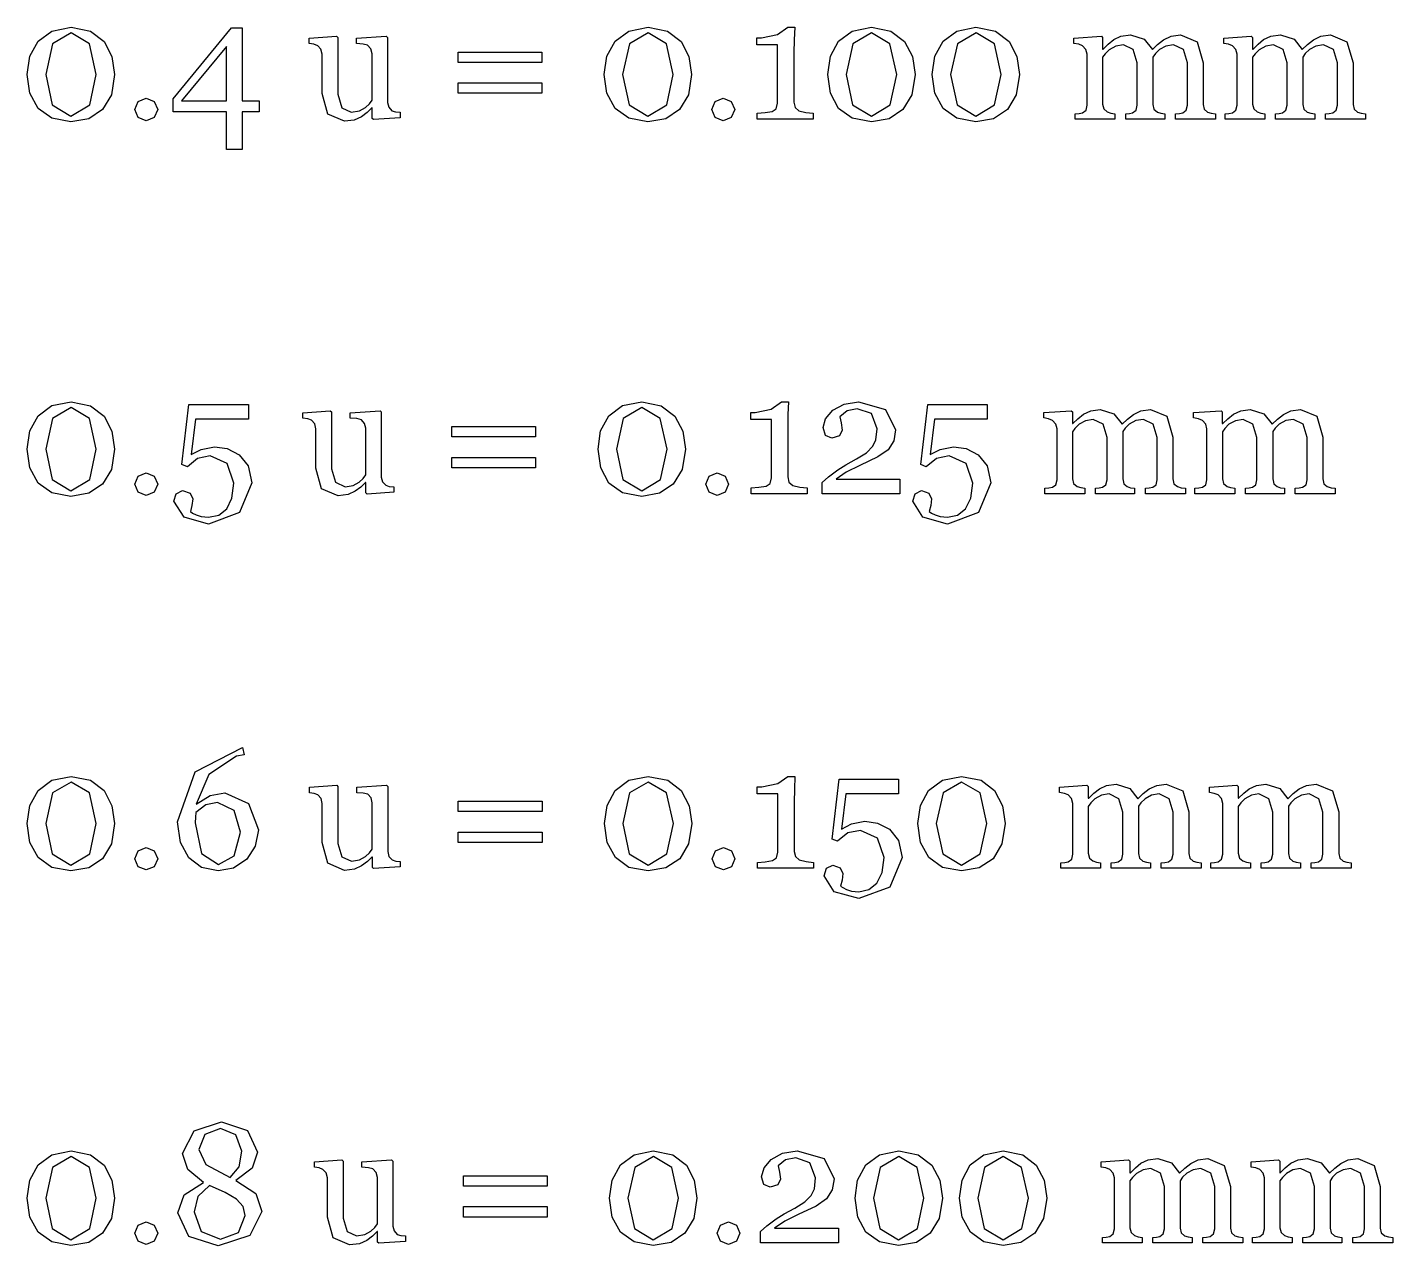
# Model space of a CAD drawing. Extents: x 0 to 118, y 2 to 170.
# Drawn here: x 77.56 to 87.59, y 134.23 to 143.17 of the extents above; entities that cross this region are included whole.
import ezdxf

# ---------------------------------------------------------------- set-up
doc = ezdxf.new("R2010")
doc.units = 0

msp = doc.modelspace()

# ---------------------------------------------------------------- linework, layer by layer
at = {"layer": 'Layer 1', "color": 7}
for points in [[(78.12683, 143.070067), (78.184815, 142.959595), (78.20434, 142.82776), (78.18054, 142.678832), (78.115233, 142.57019), (78.013913, 142.503052), (77.883297, 142.480478), (77.742918, 142.506725), (77.64282, 142.578745), (77.582395, 142.68983), (77.56287, 142.82777), (77.581795, 142.961435), (77.64222, 143.07191), (77.742927, 143.146983), (77.883917, 143.174448), (78.02735, 143.146373), (78.126837, 143.070077), (78.12683, 143.070067)], [(78.069457, 142.82776), (78.01941, 143.052977), (77.884522, 143.132935), (77.747802, 143.052977), (77.697755, 142.82776), (77.745362, 142.60559), (77.8833, 142.521973), (78.02124, 142.60559), (78.069457, 142.82776), (78.069457, 142.82776)], [(79.265747, 142.55494), (79.141845, 142.55494), (79.141845, 142.27723), (79.024657, 142.27723), (79.024657, 142.55494), (78.634032, 142.55494), (78.634032, 142.648933), (79.06189, 143.170785), (79.141845, 143.170785), (79.141845, 142.634895), (79.265747, 142.634895), (79.265747, 142.55494)], [(80.300902, 142.510995), (80.10498, 142.49757), (80.09583, 142.50612), (80.09583, 142.582415), (80.092155, 142.582415), (80.059197, 142.549455), (80.017083, 142.518327), (79.963983, 142.493302), (79.89135, 142.484753), (79.76928, 142.536632), (79.727775, 142.68861), (79.727775, 142.976698), (79.719225, 143.013317), (79.695425, 143.039562), (79.667958, 143.049937), (79.633168, 143.054812), (79.633168, 143.094485), (79.833975, 143.109135), (79.843125, 143.100585), (79.843125, 142.682495), (79.872423, 142.584227), (79.942613, 142.55127), (80.002428, 142.561645), (80.046373, 142.58607), (80.075057, 142.612925), (80.094583, 142.63978), (80.094583, 142.980968), (80.086033, 143.016368), (80.062233, 143.043223), (80.029275, 143.051772), (79.981058, 143.054823), (79.981058, 143.094495), (80.199562, 143.109145), (80.208713, 143.100595), (80.208713, 142.62269), (80.217263, 142.58729), (80.241062, 142.562265), (80.267308, 142.553115), (80.300875, 142.550615), (80.300902, 142.510995)], [(82.364502, 143.070075), (82.422485, 142.959603), (82.44201, 142.827767), (82.41821, 142.67884), (82.352902, 142.570198), (82.251585, 142.50306), (82.12097, 142.480485), (81.980587, 142.506732), (81.88049, 142.578753), (81.820065, 142.689838), (81.80054, 142.827777), (81.819465, 142.961443), (81.87989, 143.071918), (81.980597, 143.14699), (82.12159, 143.174455), (82.265022, 143.14638), (82.36451, 143.070085), (82.364502, 143.070075)], [(82.30713, 142.827767), (82.25708, 143.052985), (82.122192, 143.132943), (81.985472, 143.052985), (81.935425, 142.827767), (81.983032, 142.605598), (82.120972, 142.52198), (82.25891, 142.605598), (82.30713, 142.827767), (82.30713, 142.827767)], [(83.335572, 142.5), (82.924195, 142.5), (82.924195, 142.543335), (82.980958, 142.54821), (83.034667, 142.55676), (83.063355, 142.576285), (83.07373, 142.617787), (83.07373, 143.046255), (82.921752, 143.046255), (82.921752, 143.097525), (82.955322, 143.097525), (83.07312, 143.12195), (83.148192, 143.17444), (83.198852, 143.17444), (83.195177, 143.081668), (83.193427, 142.986452), (83.193427, 142.624515), (83.202577, 142.586062), (83.230042, 142.561637), (83.281922, 142.549438), (83.335635, 142.543338), (83.335572, 142.5)], [(84.005737, 143.070067), (84.06372, 142.959595), (84.083245, 142.82776), (84.059445, 142.678832), (83.994137, 142.57019), (83.89282, 142.503052), (83.762205, 142.480478), (83.621822, 142.506725), (83.521725, 142.578745), (83.4613, 142.68983), (83.441775, 142.82777), (83.4607, 142.961435), (83.521125, 143.07191), (83.621832, 143.146983), (83.762825, 143.174448), (83.906257, 143.146373), (84.005745, 143.070077), (84.005737, 143.070067)], [(83.948365, 142.82776), (83.898315, 143.052977), (83.763427, 143.132935), (83.62671, 143.052977), (83.57666, 142.82776), (83.624267, 142.60559), (83.762207, 142.521973), (83.900147, 142.60559), (83.948365, 142.82776), (83.948365, 142.82776)], [(84.77295, 143.070067), (84.830932, 142.959595), (84.850457, 142.82776), (84.826657, 142.678832), (84.76135, 142.57019), (84.660032, 142.503052), (84.529417, 142.480478), (84.389035, 142.506725), (84.288937, 142.578745), (84.228512, 142.68983), (84.208987, 142.82777), (84.227912, 142.961435), (84.288337, 143.07191), (84.389045, 143.146983), (84.530037, 143.174448), (84.67347, 143.146373), (84.772957, 143.070077), (84.77295, 143.070067)], [(84.715575, 142.82776), (84.665527, 143.052977), (84.53064, 143.132935), (84.39392, 143.052977), (84.343872, 142.82776), (84.39148, 142.60559), (84.52942, 142.521973), (84.667357, 142.60559), (84.715575, 142.82776), (84.715575, 142.82776)], [(86.289672, 142.5), (85.996092, 142.5), (85.996092, 142.540282), (86.02417, 142.542782), (86.049805, 142.547658), (86.07483, 142.566583), (86.08338, 142.602595), (86.08338, 142.913263), (86.054082, 143.01092), (85.98206, 143.04571), (85.925907, 143.03656), (85.87769, 143.010925), (85.847782, 142.981628), (85.830082, 142.955993), (85.830082, 142.608702), (85.837407, 142.573303), (85.862432, 142.552552), (85.887455, 142.544003), (85.917362, 142.540327), (85.917362, 142.5), (85.629887, 142.5), (85.629887, 142.540282), (85.656742, 142.542782), (85.681167, 142.547658), (85.706192, 142.566583), (85.714742, 142.602595), (85.714742, 142.913263), (85.685445, 143.01092), (85.613422, 143.04571), (85.55727, 143.035935), (85.509052, 143.010302), (85.479145, 142.979785), (85.460845, 142.95476), (85.460845, 142.60991), (85.469395, 142.57512), (85.49503, 142.553745), (85.521275, 142.544595), (85.551182, 142.54032), (85.551182, 142.5), (85.258825, 142.5), (85.258825, 142.540282), (85.28751, 142.542782), (85.313755, 142.547658), (85.33878, 142.566583), (85.34733, 142.602595), (85.34733, 142.97674), (85.33818, 143.01153), (85.313755, 143.038385), (85.28507, 143.049985), (85.24967, 143.056085), (85.24967, 143.095757), (85.451085, 143.109183), (85.459635, 143.100633), (85.459635, 143.014575), (85.46391, 143.014575), (85.50114, 143.050585), (85.542035, 143.084155), (85.595135, 143.10858), (85.664715, 143.118355), (85.765422, 143.086618), (85.825847, 143.010935), (85.8643, 143.048165), (85.908855, 143.082955), (85.963177, 143.10859), (86.033367, 143.118365), (86.154217, 143.068318), (86.198772, 142.914508), (86.198772, 142.608723), (86.206097, 142.573323), (86.231122, 142.552573), (86.258587, 142.544023), (86.289715, 142.540348), (86.289672, 142.5)], [(87.390747, 142.5), (87.097167, 142.5), (87.097167, 142.540282), (87.125245, 142.542782), (87.15088, 142.547658), (87.175902, 142.566583), (87.184452, 142.602595), (87.184452, 142.913263), (87.155157, 143.01092), (87.083135, 143.04571), (87.026982, 143.03656), (86.978765, 143.010925), (86.948857, 142.981628), (86.931157, 142.955993), (86.931157, 142.608702), (86.938482, 142.573303), (86.963505, 142.552552), (86.98853, 142.544003), (87.018437, 142.540327), (87.018437, 142.5), (86.730962, 142.5), (86.730962, 142.540282), (86.757817, 142.542782), (86.782242, 142.547658), (86.807265, 142.566583), (86.815815, 142.602595), (86.815815, 142.913263), (86.78652, 143.01092), (86.714497, 143.04571), (86.658345, 143.035935), (86.610127, 143.010302), (86.58022, 142.979785), (86.56192, 142.95476), (86.56192, 142.60991), (86.57047, 142.57512), (86.596105, 142.553745), (86.62235, 142.544595), (86.652257, 142.54032), (86.652257, 142.5), (86.359897, 142.5), (86.359897, 142.540282), (86.388585, 142.542782), (86.41483, 142.547658), (86.439855, 142.566583), (86.448405, 142.602595), (86.448405, 142.97674), (86.439255, 143.01153), (86.41483, 143.038385), (86.386142, 143.049985), (86.350742, 143.056085), (86.350742, 143.095757), (86.55216, 143.109183), (86.56071, 143.100633), (86.56071, 143.014575), (86.564985, 143.014575), (86.602215, 143.050585), (86.64311, 143.084155), (86.69621, 143.10858), (86.76579, 143.118355), (86.866497, 143.086618), (86.926922, 143.010935), (86.965375, 143.048165), (87.00993, 143.082955), (87.064252, 143.10859), (87.134442, 143.118365), (87.255292, 143.068318), (87.299847, 142.914508), (87.299847, 142.608723), (87.307172, 142.573323), (87.332195, 142.552573), (87.359662, 142.544023), (87.39079, 142.540348), (87.390747, 142.5)], [(79.024657, 142.634895), (79.024657, 143.034675), (78.695067, 142.634895), (79.024657, 142.634895)], [(81.342162, 142.916877), (80.726317, 142.916877), (80.726317, 142.993173), (81.342162, 142.993173), (81.342162, 142.916877)], [(81.342162, 142.689828), (80.726317, 142.689828), (80.726317, 142.76612), (81.342162, 142.76612), (81.342162, 142.689828)], [(78.520507, 142.57019), (78.495482, 142.511597), (78.43689, 142.487797), (78.377685, 142.511597), (78.353285, 142.57019), (78.377685, 142.628785), (78.43689, 142.653807), (78.495482, 142.628785), (78.520507, 142.57019), (78.520507, 142.57019)], [(82.758177, 142.570198), (82.733155, 142.511605), (82.67456, 142.487805), (82.615357, 142.511605), (82.590932, 142.570198), (82.615357, 142.628793), (82.67456, 142.653815), (82.733155, 142.628793), (82.758177, 142.570198), (82.758177, 142.570198)], [(78.12683, 140.320067), (78.184815, 140.209595), (78.20434, 140.07776), (78.18054, 139.928832), (78.115233, 139.82019), (78.013913, 139.753052), (77.883297, 139.730478), (77.742918, 139.756725), (77.64282, 139.828745), (77.582395, 139.93983), (77.56287, 140.07777), (77.581795, 140.211435), (77.64222, 140.32191), (77.742927, 140.396983), (77.883917, 140.424448), (78.02735, 140.396373), (78.126837, 140.320077), (78.12683, 140.320067)], [(79.118652, 140.036255), (79.18518, 139.954467), (79.212035, 139.829345), (79.122315, 139.61267), (78.894653, 139.527222), (78.71399, 139.57788), (78.640138, 139.695677), (78.655388, 139.75), (78.702385, 139.7732), (78.757928, 139.753675), (78.777453, 139.71217), (78.770728, 139.663342), (78.760353, 139.620007), (78.776228, 139.608407), (78.802473, 139.594382), (78.840925, 139.582783), (78.894635, 139.577282), (78.968488, 139.593157), (79.027083, 139.640155), (79.066145, 139.71828), (79.07957, 139.828753), (79.031352, 139.970965), (78.90562, 140.027727), (78.814067, 140.009427), (78.738383, 139.948393), (78.69749, 139.964268), (78.74937, 140.404943), (79.186382, 140.404943), (79.186382, 140.2963), (78.798807, 140.2963), (78.76707, 140.03751), (78.839092, 140.075963), (78.937967, 140.095487), (79.030132, 140.081437), (79.118632, 140.036272), (79.118652, 140.036255)], [(82.318725, 140.320067), (82.37671, 140.209595), (82.396235, 140.07776), (82.372435, 139.928832), (82.307128, 139.82019), (82.205808, 139.753052), (82.075192, 139.730478), (81.934813, 139.756725), (81.834715, 139.828745), (81.77429, 139.93983), (81.754765, 140.07777), (81.77369, 140.211435), (81.834115, 140.32191), (81.934822, 140.396983), (82.075812, 140.424448), (82.219245, 140.396373), (82.318732, 140.320077), (82.318725, 140.320067)], [(83.289795, 139.75), (82.878417, 139.75), (82.878417, 139.793335), (82.93518, 139.79821), (82.988893, 139.80676), (83.017578, 139.826285), (83.027952, 139.867787), (83.027952, 140.296255), (82.875975, 140.296255), (82.875975, 140.347525), (82.909543, 140.347525), (83.02734, 140.37195), (83.102415, 140.42444), (83.153072, 140.42444), (83.149423, 140.331668), (83.147672, 140.236452), (83.147672, 139.874515), (83.156823, 139.836062), (83.18429, 139.811637), (83.23617, 139.799438), (83.28988, 139.793338), (83.289795, 139.75)], [(83.972167, 139.75), (83.400267, 139.75), (83.400267, 139.833008), (83.446045, 139.875123), (83.515625, 139.926392), (83.574218, 139.962402), (83.651733, 140.005128), (83.725585, 140.050293), (83.773193, 140.09851), (83.795768, 140.145508), (83.804318, 140.226685), (83.763423, 140.33838), (83.658443, 140.37439), (83.58337, 140.358515), (83.530268, 140.31579), (83.540643, 140.269405), (83.547368, 140.216915), (83.527843, 140.17541), (83.47108, 140.15771), (83.424082, 140.17846), (83.407607, 140.235222), (83.425907, 140.30114), (83.478397, 140.362785), (83.561408, 140.40734), (83.668217, 140.42444), (83.866582, 140.368288), (83.940435, 140.219362), (83.92701, 140.138185), (83.884895, 140.07349), (83.809213, 140.019778), (83.676765, 139.958133), (83.577888, 139.908083), (83.502815, 139.858035), (83.972175, 139.858035), (83.972167, 139.75)], [(84.545897, 140.036255), (84.612427, 139.954467), (84.639282, 139.829345), (84.54956, 139.61267), (84.3219, 139.527222), (84.141235, 139.57788), (84.067382, 139.695677), (84.082632, 139.75), (84.129627, 139.7732), (84.18517, 139.753675), (84.204695, 139.71217), (84.19797, 139.663342), (84.187595, 139.620007), (84.20347, 139.608407), (84.229717, 139.594382), (84.268167, 139.582783), (84.32188, 139.577282), (84.395732, 139.593157), (84.454325, 139.640155), (84.493387, 139.71828), (84.506812, 139.828753), (84.458595, 139.970965), (84.332862, 140.027727), (84.24131, 140.009427), (84.165627, 139.948393), (84.124732, 139.964268), (84.176612, 140.404943), (84.613625, 140.404943), (84.613625, 140.2963), (84.226052, 140.2963), (84.194312, 140.03751), (84.266335, 140.075963), (84.365212, 140.095487), (84.457375, 140.081437), (84.545875, 140.036272), (84.545897, 140.036255)], [(78.069457, 140.07776), (78.01941, 140.302977), (77.884522, 140.382935), (77.747802, 140.302977), (77.697755, 140.07776), (77.745362, 139.85559), (77.8833, 139.771973), (78.02124, 139.85559), (78.069457, 140.07776), (78.069457, 140.07776)], [(80.255128, 139.760987), (80.059205, 139.747562), (80.050055, 139.756113), (80.050055, 139.832407), (80.04638, 139.832407), (80.01342, 139.799447), (79.971305, 139.76832), (79.918205, 139.743295), (79.845573, 139.734745), (79.723503, 139.786625), (79.682, 139.938603), (79.682, 140.22669), (79.67345, 140.26331), (79.64965, 140.289555), (79.622185, 140.29993), (79.587395, 140.304805), (79.587395, 140.344477), (79.7882, 140.359127), (79.79735, 140.350577), (79.79735, 139.932488), (79.826648, 139.83422), (79.896838, 139.801263), (79.956653, 139.811637), (80.000598, 139.836062), (80.029285, 139.862918), (80.04881, 139.889772), (80.04881, 140.23096), (80.04026, 140.26636), (80.01646, 140.293215), (79.9835, 140.301765), (79.935283, 140.304815), (79.935283, 140.344488), (80.153788, 140.359138), (80.162938, 140.350588), (80.162938, 139.872682), (80.171488, 139.837283), (80.195288, 139.812258), (80.221533, 139.803108), (80.255103, 139.800608), (80.255128, 139.760987)], [(82.261353, 140.07776), (82.211303, 140.302977), (82.076415, 140.382935), (81.939697, 140.302977), (81.889647, 140.07776), (81.937255, 139.85559), (82.075195, 139.771973), (82.213135, 139.85559), (82.261353, 140.07776), (82.261353, 140.07776)], [(86.068115, 139.75), (85.774535, 139.75), (85.774535, 139.790282), (85.802612, 139.792782), (85.828247, 139.797658), (85.853272, 139.816583), (85.861822, 139.852595), (85.861822, 140.163263), (85.832525, 140.26092), (85.760502, 140.29571), (85.70435, 140.28656), (85.656132, 140.260925), (85.626225, 140.231628), (85.608525, 140.205993), (85.608525, 139.858702), (85.61585, 139.823303), (85.640875, 139.802552), (85.665897, 139.794003), (85.695805, 139.790327), (85.695805, 139.75), (85.40833, 139.75), (85.40833, 139.790282), (85.435185, 139.792782), (85.45961, 139.797658), (85.484635, 139.816583), (85.493185, 139.852595), (85.493185, 140.163263), (85.463887, 140.26092), (85.391865, 140.29571), (85.335712, 140.285935), (85.287495, 140.260302), (85.257587, 140.229785), (85.239287, 140.20476), (85.239287, 139.85991), (85.247837, 139.82512), (85.273472, 139.803745), (85.299717, 139.794595), (85.329625, 139.79032), (85.329625, 139.75), (85.037267, 139.75), (85.037267, 139.790282), (85.065952, 139.792782), (85.092197, 139.797658), (85.117222, 139.816583), (85.125772, 139.852595), (85.125772, 140.22674), (85.116622, 140.26153), (85.092197, 140.288385), (85.063512, 140.299985), (85.02811, 140.306085), (85.02811, 140.345757), (85.229527, 140.359183), (85.238077, 140.350633), (85.238077, 140.264575), (85.242352, 140.264575), (85.279582, 140.300585), (85.320477, 140.334155), (85.373577, 140.35858), (85.443157, 140.368355), (85.543865, 140.336618), (85.60429, 140.260935), (85.642742, 140.298165), (85.687297, 140.332955), (85.74162, 140.35859), (85.81181, 140.368365), (85.93266, 140.318318), (85.977215, 140.164508), (85.977215, 139.858723), (85.98454, 139.823323), (86.009565, 139.802573), (86.03703, 139.794023), (86.068157, 139.790348), (86.068115, 139.75)], [(87.16919, 139.75), (86.87561, 139.75), (86.87561, 139.790282), (86.903687, 139.792782), (86.929322, 139.797658), (86.954345, 139.816583), (86.962895, 139.852595), (86.962895, 140.163263), (86.933597, 140.26092), (86.861577, 140.29571), (86.805425, 140.28656), (86.757207, 140.260925), (86.7273, 140.231628), (86.7096, 140.205993), (86.7096, 139.858702), (86.716925, 139.823303), (86.741947, 139.802552), (86.766972, 139.794003), (86.79688, 139.790327), (86.79688, 139.75), (86.509405, 139.75), (86.509405, 139.790282), (86.53626, 139.792782), (86.560685, 139.797658), (86.585707, 139.816583), (86.594257, 139.852595), (86.594257, 140.163263), (86.564962, 140.26092), (86.49294, 140.29571), (86.436787, 140.285935), (86.38857, 140.260302), (86.358662, 140.229785), (86.340362, 140.20476), (86.340362, 139.85991), (86.348912, 139.82512), (86.374547, 139.803745), (86.400792, 139.794595), (86.4307, 139.79032), (86.4307, 139.75), (86.13834, 139.75), (86.13834, 139.790282), (86.167027, 139.792782), (86.193272, 139.797658), (86.218297, 139.816583), (86.226847, 139.852595), (86.226847, 140.22674), (86.217697, 140.26153), (86.193272, 140.288385), (86.164585, 140.299985), (86.129185, 140.306085), (86.129185, 140.345757), (86.330602, 140.359183), (86.339152, 140.350633), (86.339152, 140.264575), (86.343427, 140.264575), (86.380657, 140.300585), (86.421552, 140.334155), (86.474652, 140.35858), (86.544232, 140.368355), (86.64494, 140.336618), (86.705365, 140.260935), (86.743817, 140.298165), (86.788372, 140.332955), (86.842695, 140.35859), (86.912885, 140.368365), (87.033735, 140.318318), (87.07829, 140.164508), (87.07829, 139.858723), (87.085615, 139.823323), (87.110637, 139.802573), (87.138105, 139.794023), (87.169232, 139.790348), (87.16919, 139.75)], [(81.296387, 140.16687), (80.680543, 140.16687), (80.680543, 140.243165), (81.296387, 140.243165), (81.296387, 140.16687)], [(81.296387, 139.93982), (80.680543, 139.93982), (80.680543, 140.016112), (81.296387, 140.016112), (81.296387, 139.93982)], [(78.520507, 139.82019), (78.495482, 139.761597), (78.43689, 139.737797), (78.377685, 139.761597), (78.353285, 139.82019), (78.377685, 139.878785), (78.43689, 139.903807), (78.495482, 139.878785), (78.520507, 139.82019), (78.520507, 139.82019)], [(82.712402, 139.82019), (82.687377, 139.761597), (82.628785, 139.737797), (82.56958, 139.761597), (82.545155, 139.82019), (82.56958, 139.878785), (82.628785, 139.903807), (82.687377, 139.878785), (82.712402, 139.82019), (82.712402, 139.82019)], [(79.260255, 137.281373), (79.237055, 137.162352), (79.17602, 137.06775), (79.077142, 137.00183), (78.964837, 136.98048), (78.842157, 137.005503), (78.748775, 137.076305), (78.68835, 137.18983), (78.667, 137.340585), (78.796395, 137.708017), (79.144295, 137.88746), (79.15527, 137.83253), (79.10034, 137.822755), (78.89526, 137.689697), (78.801877, 137.47058), (78.905637, 137.535278), (79.01367, 137.554203), (79.18762, 137.476078), (79.260252, 137.281375), (79.260255, 137.281373)], [(78.12683, 137.570067), (78.184815, 137.459595), (78.20434, 137.32776), (78.18054, 137.178832), (78.115233, 137.07019), (78.013913, 137.003052), (77.883297, 136.980478), (77.742918, 137.006722), (77.64282, 137.078743), (77.582395, 137.189828), (77.56287, 137.327767), (77.581795, 137.461433), (77.64222, 137.571908), (77.742927, 137.64698), (77.883917, 137.674445), (78.02735, 137.64637), (78.126837, 137.570075), (78.12683, 137.570067)], [(78.069457, 137.32776), (78.01941, 137.552977), (77.884522, 137.632935), (77.747802, 137.552977), (77.697755, 137.32776), (77.745362, 137.10559), (77.8833, 137.021973), (78.02124, 137.10559), (78.069457, 137.32776), (78.069457, 137.32776)], [(80.302125, 137.010992), (80.1062, 136.997568), (80.09705, 137.006117), (80.09705, 137.082413), (80.0934, 137.082413), (80.06044, 137.049453), (80.018325, 137.018325), (79.965225, 136.9933), (79.892593, 136.98475), (79.770523, 137.03663), (79.72902, 137.188607), (79.72902, 137.476695), (79.72047, 137.513315), (79.69667, 137.53956), (79.669205, 137.549935), (79.634415, 137.55481), (79.634415, 137.594482), (79.83522, 137.609133), (79.84437, 137.600583), (79.84437, 137.182493), (79.873668, 137.084225), (79.943858, 137.051267), (80.003673, 137.061643), (80.047618, 137.086068), (80.076305, 137.112923), (80.09583, 137.139778), (80.09583, 137.480965), (80.08728, 137.516365), (80.06348, 137.54322), (80.03052, 137.55177), (79.982303, 137.55482), (79.982303, 137.594493), (80.200808, 137.609143), (80.209958, 137.600593), (80.209958, 137.122688), (80.218508, 137.087288), (80.242308, 137.062263), (80.268553, 137.053112), (80.302123, 137.050612), (80.302125, 137.010992)], [(82.365723, 137.570072), (82.423705, 137.4596), (82.44323, 137.327765), (82.41943, 137.178837), (82.354123, 137.070195), (82.252805, 137.003057), (82.12219, 136.980482), (81.98181, 137.006727), (81.881713, 137.078747), (81.821288, 137.189832), (81.801763, 137.327772), (81.820688, 137.461437), (81.881113, 137.571912), (81.981823, 137.646985), (82.122813, 137.67445), (82.266245, 137.646375), (82.365733, 137.57008), (82.365723, 137.570072)], [(82.30835, 137.327765), (82.2583, 137.552982), (82.123413, 137.63294), (81.986695, 137.552982), (81.936645, 137.327765), (81.984252, 137.105595), (82.122192, 137.021977), (82.260132, 137.105595), (82.30835, 137.327765), (82.30835, 137.327765)], [(83.336793, 137), (82.925415, 137), (82.925415, 137.043335), (82.982178, 137.04821), (83.035888, 137.05676), (83.064575, 137.076285), (83.07495, 137.117787), (83.07495, 137.546255), (82.922973, 137.546255), (82.922973, 137.597525), (82.956542, 137.597525), (83.07434, 137.621925), (83.149415, 137.674415), (83.200072, 137.674415), (83.196397, 137.581642), (83.194647, 137.486427), (83.194647, 137.12449), (83.203797, 137.086038), (83.231262, 137.061612), (83.283142, 137.049412), (83.336855, 137.043312), (83.336793, 137)], [(83.894653, 137.286255), (83.961183, 137.204467), (83.988038, 137.079345), (83.898315, 136.86267), (83.670655, 136.777222), (83.48999, 136.82788), (83.416138, 136.945677), (83.431387, 137), (83.478382, 137.0232), (83.533925, 137.003675), (83.55345, 136.96217), (83.546725, 136.913342), (83.53635, 136.870007), (83.552225, 136.858407), (83.57847, 136.844358), (83.616923, 136.832757), (83.670635, 136.827258), (83.744488, 136.843132), (83.80308, 136.89013), (83.842143, 136.968255), (83.855568, 137.078728), (83.80735, 137.22094), (83.681618, 137.277703), (83.590065, 137.259402), (83.514382, 137.198367), (83.473487, 137.214243), (83.525367, 137.654918), (83.96238, 137.654918), (83.96238, 137.546275), (83.574807, 137.546275), (83.543067, 137.287485), (83.61509, 137.325938), (83.713967, 137.345462), (83.80613, 137.331412), (83.89463, 137.286248), (83.894653, 137.286255)], [(84.667358, 137.570067), (84.725343, 137.459595), (84.744868, 137.32776), (84.721068, 137.178832), (84.65576, 137.07019), (84.55444, 137.003052), (84.423825, 136.980478), (84.283445, 137.006722), (84.183348, 137.078743), (84.122923, 137.189828), (84.103398, 137.327767), (84.122323, 137.461433), (84.182748, 137.571908), (84.283455, 137.64698), (84.424445, 137.674445), (84.567878, 137.64637), (84.667365, 137.570075), (84.667358, 137.570067)], [(84.609985, 137.32776), (84.559938, 137.552977), (84.42505, 137.632935), (84.28833, 137.552977), (84.23828, 137.32776), (84.285888, 137.10559), (84.423828, 137.021973), (84.561768, 137.10559), (84.609985, 137.32776), (84.609985, 137.32776)], [(86.184083, 137), (85.890502, 137), (85.890502, 137.040282), (85.91858, 137.042782), (85.944215, 137.047658), (85.969237, 137.066583), (85.977787, 137.102595), (85.977787, 137.413263), (85.948492, 137.51092), (85.87647, 137.54571), (85.820317, 137.53656), (85.7721, 137.510925), (85.742192, 137.481628), (85.724492, 137.455993), (85.724492, 137.108702), (85.731817, 137.073303), (85.75684, 137.052552), (85.781865, 137.044003), (85.811772, 137.040352), (85.811772, 137), (85.524297, 137), (85.524297, 137.040282), (85.551152, 137.042782), (85.575577, 137.047658), (85.6006, 137.066583), (85.60915, 137.102595), (85.60915, 137.413263), (85.579855, 137.51092), (85.507832, 137.54571), (85.45168, 137.535935), (85.403462, 137.510302), (85.373555, 137.479785), (85.355255, 137.45476), (85.355255, 137.10991), (85.363805, 137.07512), (85.38944, 137.05377), (85.415685, 137.04462), (85.445592, 137.040345), (85.445592, 137), (85.153232, 137), (85.153232, 137.040282), (85.18192, 137.042782), (85.208165, 137.047658), (85.23319, 137.066583), (85.24174, 137.102595), (85.24174, 137.47674), (85.23259, 137.51153), (85.208165, 137.538385), (85.179477, 137.549985), (85.144077, 137.556085), (85.144077, 137.595757), (85.345495, 137.609183), (85.354045, 137.600633), (85.354045, 137.514575), (85.35832, 137.514575), (85.39555, 137.550585), (85.436445, 137.584155), (85.489545, 137.608555), (85.559125, 137.61833), (85.659832, 137.586592), (85.720257, 137.51091), (85.75871, 137.54814), (85.803265, 137.58293), (85.857587, 137.608565), (85.927777, 137.61834), (86.048627, 137.568292), (86.093182, 137.414482), (86.093182, 137.108698), (86.100507, 137.073297), (86.12553, 137.052548), (86.152997, 137.043997), (86.184125, 137.040347), (86.184083, 137)], [(87.285155, 137), (86.991578, 137), (86.991578, 137.040282), (87.019653, 137.042782), (87.045288, 137.047658), (87.070312, 137.066583), (87.078862, 137.102595), (87.078862, 137.413263), (87.049565, 137.51092), (86.977545, 137.54571), (86.921393, 137.53656), (86.873175, 137.510925), (86.843268, 137.481628), (86.825568, 137.455993), (86.825568, 137.108702), (86.832892, 137.073303), (86.857917, 137.052552), (86.882942, 137.044003), (86.91285, 137.040352), (86.91285, 137), (86.625372, 137), (86.625372, 137.040282), (86.65223, 137.042782), (86.676655, 137.047658), (86.70168, 137.066583), (86.71023, 137.102595), (86.71023, 137.413263), (86.680932, 137.51092), (86.608913, 137.54571), (86.55276, 137.535935), (86.504542, 137.510302), (86.474635, 137.479785), (86.456335, 137.45476), (86.456335, 137.10991), (86.464885, 137.07512), (86.49052, 137.05377), (86.516765, 137.04462), (86.546672, 137.040345), (86.546672, 137), (86.254315, 137), (86.254315, 137.040282), (86.283003, 137.042782), (86.309248, 137.047658), (86.33427, 137.066583), (86.34282, 137.102595), (86.34282, 137.47674), (86.33367, 137.51153), (86.30927, 137.538385), (86.280583, 137.549985), (86.245183, 137.556085), (86.245183, 137.595757), (86.446598, 137.609183), (86.455148, 137.600633), (86.455148, 137.514575), (86.459423, 137.514575), (86.496655, 137.550585), (86.537548, 137.584155), (86.590648, 137.608555), (86.660228, 137.61833), (86.760938, 137.586592), (86.821363, 137.51091), (86.859813, 137.54814), (86.90437, 137.58293), (86.95869, 137.608565), (87.02888, 137.61834), (87.14973, 137.568292), (87.194288, 137.414482), (87.194288, 137.108698), (87.201613, 137.073297), (87.226638, 137.052548), (87.254103, 137.043997), (87.28523, 137.040347), (87.285155, 137)], [(81.343385, 137.416875), (80.72754, 137.416875), (80.72754, 137.49317), (81.343385, 137.49317), (81.343385, 137.416875)], [(79.127808, 137.264897), (79.08203, 137.42359), (78.960572, 137.483403), (78.875123, 137.466302), (78.799438, 137.40893), (78.797688, 137.37475), (78.796438, 137.333247), (78.842823, 137.109248), (78.966115, 137.028683), (79.083303, 137.091547), (79.127858, 137.264888), (79.127808, 137.264897)], [(81.343385, 137.189825), (80.72754, 137.189825), (80.72754, 137.266118), (81.343385, 137.266118), (81.343385, 137.189825)], [(78.520507, 137.07019), (78.495482, 137.011597), (78.43689, 136.987797), (78.377685, 137.011597), (78.353285, 137.07019), (78.377685, 137.128785), (78.43689, 137.153807), (78.495482, 137.128785), (78.520507, 137.07019), (78.520507, 137.07019)], [(82.7594, 137.070195), (82.734375, 137.011602), (82.67578, 136.987802), (82.616578, 137.011602), (82.592153, 137.070195), (82.616578, 137.12879), (82.67578, 137.153812), (82.734375, 137.12879), (82.7594, 137.070195), (82.7594, 137.070195)], [(79.285887, 134.479492), (79.197387, 134.3031), (78.964842, 134.229247), (78.74878, 134.296998), (78.667602, 134.471557), (78.71521, 134.602782), (78.857422, 134.692505), (78.741455, 134.78772), (78.703002, 134.904908), (78.787232, 135.071532), (78.989867, 135.138673), (79.180297, 135.075195), (79.25354, 134.915893), (79.213257, 134.798705), (79.094848, 134.708375), (79.240723, 134.61255), (79.285888, 134.479492), (79.285887, 134.479492)], [(79.138182, 134.922607), (79.093627, 135.043457), (78.980712, 135.090455), (78.867797, 135.045288), (78.823852, 134.934205), (78.873902, 134.825562), (79.052125, 134.730347), (79.118042, 134.807862), (79.138192, 134.922607), (79.138182, 134.922607)], [(78.12683, 134.820067), (78.184815, 134.709595), (78.20434, 134.57776), (78.18054, 134.428832), (78.115233, 134.32019), (78.013913, 134.253052), (77.883297, 134.230478), (77.742918, 134.256722), (77.64282, 134.328743), (77.582395, 134.439828), (77.56287, 134.577767), (77.581795, 134.711433), (77.64222, 134.821908), (77.742927, 134.89698), (77.883917, 134.924445), (78.02735, 134.89637), (78.126837, 134.820075), (78.12683, 134.820067)], [(78.069457, 134.57776), (78.01941, 134.802977), (77.884522, 134.882935), (77.747802, 134.802977), (77.697755, 134.57776), (77.745362, 134.35559), (77.8833, 134.271973), (78.02124, 134.35559), (78.069457, 134.57776), (78.069457, 134.57776)], [(82.403565, 134.820067), (82.461547, 134.709595), (82.481072, 134.57776), (82.457272, 134.428832), (82.391965, 134.32019), (82.290647, 134.253052), (82.160032, 134.230478), (82.01965, 134.256722), (81.919552, 134.328743), (81.859127, 134.439828), (81.839602, 134.577767), (81.858527, 134.711433), (81.918952, 134.821908), (82.01966, 134.89698), (82.160652, 134.924445), (82.304085, 134.89637), (82.403572, 134.820075), (82.403565, 134.820067)], [(82.346192, 134.57776), (82.296142, 134.802977), (82.161255, 134.882935), (82.024535, 134.802977), (81.974487, 134.57776), (82.022095, 134.35559), (82.160035, 134.271973), (82.297972, 134.35559), (82.346192, 134.57776), (82.346192, 134.57776)], [(83.519897, 134.25), (82.947997, 134.25), (82.947997, 134.333008), (82.993775, 134.375123), (83.063355, 134.426393), (83.121948, 134.462402), (83.199463, 134.505128), (83.273315, 134.550293), (83.320923, 134.59851), (83.343498, 134.645508), (83.352048, 134.726685), (83.311155, 134.83838), (83.206175, 134.87439), (83.1311, 134.858515), (83.078, 134.81579), (83.088375, 134.769405), (83.0951, 134.716915), (83.075575, 134.67541), (83.018813, 134.65771), (82.971815, 134.67846), (82.95534, 134.735222), (82.97364, 134.80114), (83.02613, 134.862785), (83.109138, 134.90734), (83.21595, 134.92444), (83.414315, 134.868288), (83.488168, 134.719362), (83.474743, 134.638185), (83.432628, 134.57349), (83.356943, 134.519777), (83.224497, 134.458132), (83.12562, 134.408082), (83.050547, 134.358035), (83.519907, 134.358035), (83.519897, 134.25)], [(84.205933, 134.820067), (84.263915, 134.709595), (84.28344, 134.57776), (84.25964, 134.428832), (84.194333, 134.32019), (84.093015, 134.253052), (83.9624, 134.230478), (83.82202, 134.256722), (83.721923, 134.328743), (83.661498, 134.439828), (83.641973, 134.577767), (83.660898, 134.711433), (83.721322, 134.821908), (83.822033, 134.89698), (83.963023, 134.924445), (84.106455, 134.89637), (84.205943, 134.820075), (84.205933, 134.820067)], [(84.14856, 134.57776), (84.09851, 134.802977), (83.963622, 134.882935), (83.826905, 134.802977), (83.776855, 134.57776), (83.824462, 134.35559), (83.962402, 134.271973), (84.100342, 134.35559), (84.14856, 134.57776), (84.14856, 134.57776)], [(84.973145, 134.820067), (85.031127, 134.709595), (85.050652, 134.57776), (85.026853, 134.428832), (84.961545, 134.32019), (84.860228, 134.253052), (84.729613, 134.230478), (84.58923, 134.256722), (84.489132, 134.328743), (84.428708, 134.439828), (84.409183, 134.577767), (84.428107, 134.711433), (84.488532, 134.821908), (84.58924, 134.89698), (84.730232, 134.924445), (84.873665, 134.89637), (84.973152, 134.820075), (84.973145, 134.820067)], [(84.915773, 134.57776), (84.865723, 134.802977), (84.730835, 134.882935), (84.594115, 134.802977), (84.544067, 134.57776), (84.591675, 134.35559), (84.729615, 134.271973), (84.867553, 134.35559), (84.915773, 134.57776), (84.915773, 134.57776)], [(80.339965, 134.260987), (80.144042, 134.247563), (80.134892, 134.256113), (80.134892, 134.332407), (80.131217, 134.332407), (80.09826, 134.299447), (80.056145, 134.26832), (80.003045, 134.243295), (79.930412, 134.234745), (79.808342, 134.286625), (79.766837, 134.438603), (79.766837, 134.72669), (79.758287, 134.76331), (79.734488, 134.789555), (79.70702, 134.79993), (79.67223, 134.804805), (79.67223, 134.844478), (79.873037, 134.859127), (79.882188, 134.850578), (79.882188, 134.432488), (79.911485, 134.33422), (79.981675, 134.301263), (80.04149, 134.311638), (80.085435, 134.336063), (80.11412, 134.362918), (80.133645, 134.389773), (80.133645, 134.73096), (80.125095, 134.76636), (80.101295, 134.793215), (80.068337, 134.801765), (80.02012, 134.804815), (80.02012, 134.844488), (80.238625, 134.859138), (80.247775, 134.850588), (80.247775, 134.372683), (80.256325, 134.337283), (80.280125, 134.312258), (80.30637, 134.303108), (80.339937, 134.300608), (80.339965, 134.260987)], [(86.489868, 134.25), (86.19629, 134.25), (86.19629, 134.290282), (86.224365, 134.292782), (86.25, 134.297658), (86.275025, 134.316583), (86.283575, 134.352595), (86.283575, 134.663263), (86.254278, 134.76092), (86.182255, 134.79571), (86.126103, 134.78656), (86.077885, 134.760925), (86.047978, 134.731628), (86.030277, 134.705993), (86.030277, 134.358702), (86.037602, 134.323303), (86.062627, 134.302552), (86.087652, 134.294003), (86.117557, 134.290352), (86.117557, 134.25), (85.830082, 134.25), (85.830082, 134.290282), (85.856937, 134.292782), (85.881362, 134.297658), (85.906387, 134.316583), (85.914937, 134.352595), (85.914937, 134.663263), (85.88564, 134.76092), (85.813617, 134.79571), (85.757467, 134.785935), (85.709247, 134.760302), (85.679342, 134.729785), (85.661042, 134.70476), (85.661042, 134.35991), (85.669592, 134.32512), (85.695227, 134.30377), (85.721472, 134.29462), (85.75138, 134.290345), (85.75138, 134.25), (85.459022, 134.25), (85.459022, 134.290282), (85.487707, 134.292782), (85.513952, 134.297658), (85.538977, 134.316583), (85.547527, 134.352595), (85.547527, 134.72674), (85.538377, 134.76153), (85.513952, 134.788385), (85.485267, 134.799985), (85.449867, 134.806085), (85.449867, 134.845757), (85.651282, 134.859183), (85.659832, 134.850633), (85.659832, 134.764575), (85.664107, 134.764575), (85.70134, 134.800585), (85.742232, 134.834155), (85.795332, 134.858555), (85.864912, 134.86833), (85.96562, 134.836592), (86.026045, 134.76091), (86.064497, 134.79814), (86.109055, 134.83293), (86.163375, 134.858565), (86.233565, 134.86834), (86.354415, 134.818292), (86.39897, 134.664482), (86.39897, 134.358698), (86.406295, 134.323297), (86.43132, 134.302548), (86.458785, 134.293997), (86.489912, 134.290347), (86.489868, 134.25)], [(87.590942, 134.25), (87.297362, 134.25), (87.297362, 134.290282), (87.32544, 134.292782), (87.351075, 134.297658), (87.376097, 134.316583), (87.384647, 134.352595), (87.384647, 134.663263), (87.355352, 134.76092), (87.28333, 134.79571), (87.227177, 134.78656), (87.17896, 134.760925), (87.149052, 134.731628), (87.131352, 134.705993), (87.131352, 134.358702), (87.138677, 134.323303), (87.163702, 134.302552), (87.188725, 134.294003), (87.218632, 134.290352), (87.218632, 134.25), (86.931157, 134.25), (86.931157, 134.290282), (86.958012, 134.292782), (86.982437, 134.297658), (87.007462, 134.316583), (87.016012, 134.352595), (87.016012, 134.663263), (86.986717, 134.76092), (86.914695, 134.79571), (86.858542, 134.785935), (86.810325, 134.760302), (86.780417, 134.729785), (86.762117, 134.70476), (86.762117, 134.35991), (86.770667, 134.32512), (86.796302, 134.30377), (86.822547, 134.29462), (86.852455, 134.290345), (86.852455, 134.25), (86.560095, 134.25), (86.560095, 134.290282), (86.588782, 134.292782), (86.615027, 134.297658), (86.640052, 134.316583), (86.648602, 134.352595), (86.648602, 134.72674), (86.639452, 134.76153), (86.615027, 134.788385), (86.58634, 134.799985), (86.55094, 134.806085), (86.55094, 134.845757), (86.752357, 134.859183), (86.760907, 134.850633), (86.760907, 134.764575), (86.765182, 134.764575), (86.802412, 134.800585), (86.843307, 134.834155), (86.896407, 134.858555), (86.965987, 134.86833), (87.066695, 134.836592), (87.12712, 134.76091), (87.165572, 134.79814), (87.210127, 134.83293), (87.26445, 134.858565), (87.33464, 134.86834), (87.45549, 134.818292), (87.5, 134.664427), (87.5, 134.358643), (87.507325, 134.323242), (87.532348, 134.302492), (87.559815, 134.293943), (87.590942, 134.290292), (87.590942, 134.25)], [(81.381225, 134.66687), (80.76538, 134.66687), (80.76538, 134.743165), (81.381225, 134.743165), (81.381225, 134.66687)], [(79.163817, 134.450805), (79.147342, 134.517945), (79.099735, 134.571045), (79.016115, 134.619262), (78.90076, 134.671143), (78.8147, 134.589965), (78.787235, 134.478273), (78.839725, 134.333008), (78.980715, 134.278075), (79.114382, 134.326905), (79.16382, 134.450805), (79.163817, 134.450805)], [(81.381225, 134.43982), (80.76538, 134.43982), (80.76538, 134.516112), (81.381225, 134.516112), (81.381225, 134.43982)], [(78.520507, 134.32019), (78.495482, 134.261597), (78.43689, 134.237797), (78.377685, 134.261597), (78.353285, 134.32019), (78.377685, 134.378785), (78.43689, 134.403807), (78.495482, 134.378785), (78.520507, 134.32019), (78.520507, 134.32019)], [(82.79724, 134.32019), (82.772217, 134.261597), (82.713622, 134.237797), (82.65442, 134.261597), (82.629995, 134.32019), (82.65442, 134.378785), (82.713622, 134.403807), (82.772217, 134.378785), (82.79724, 134.32019), (82.79724, 134.32019)]]:
    msp.add_lwpolyline(points, dxfattribs=at)

doc.saveas('drawing.dxf')
